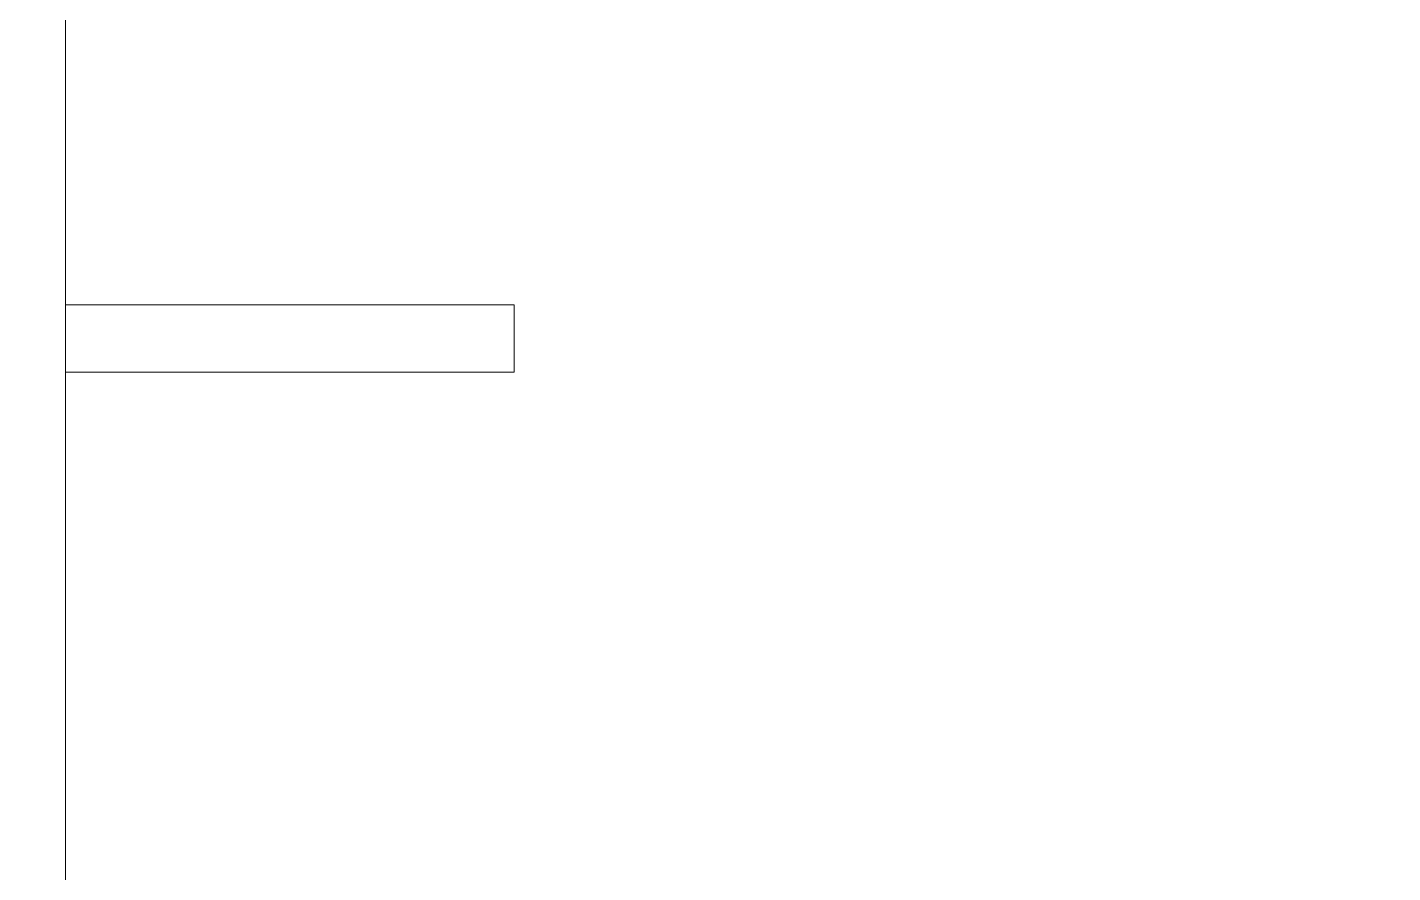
# Model space of a CAD drawing. Header units: millimetres. Extents: x 0 to 36000, y -150 to 30000.
# Drawn here: x 23830 to 29915, y 3619 to 7387 of the extents above; entities that cross this region are included whole.
import ezdxf

# ---------------------------------------------------------------- set-up
doc = ezdxf.new("R2010")
doc.units = ezdxf.units.MM
doc.layers.add('A-FLOR', color=192, linetype='Continuous', lineweight=9)
doc.layers.add('A-WALL', color=113, linetype='Continuous', lineweight=18)

msp = doc.modelspace()

# ---------------------------------------------------------------- meshes
at = {"layer": 'A-FLOR'}
mesh = msp.add_polyface(dxfattribs=at)
corners = [(36000, 30000, 3800), (36000, 0, 3800), (24000, 0, 3800), (24000, 18000, 3800), (0, 18000, 3800), (0, 30000, 3800)]
mesh.append_faces([[corners[k] for k in face] for face in [(1, 2, 3, 0)]], dxfattribs={"vtx2": -1})
mesh.append_faces([[corners[k] for k in face] for face in [(3, 4, 5, 0)]], dxfattribs={"vtx3": -1})
mesh = msp.add_polyface(dxfattribs=at)
corners = [(36000, 30000, 4000), (0, 30000, 4000), (0, 18000, 4000), (24000, 18000, 4000), (24000, 0, 4000), (36000, 0, 4000)]
mesh.append_faces([[corners[k] for k in face] for face in [(1, 2, 3, 0)]], dxfattribs={"vtx2": -1})
mesh.append_faces([[corners[k] for k in face] for face in [(3, 4, 5, 0)]], dxfattribs={"vtx3": -1})
mesh = msp.add_polyface(dxfattribs=at)
corners = [(36000, 30000, 7800), (36000, 0, 7800), (24000, 0, 7800), (24000, 18000, 7800), (0, 18000, 7800), (0, 30000, 7800)]
mesh.append_faces([[corners[k] for k in face] for face in [(1, 2, 3, 0)]], dxfattribs={"vtx2": -1})
mesh.append_faces([[corners[k] for k in face] for face in [(3, 4, 5, 0)]], dxfattribs={"vtx3": -1})
mesh = msp.add_polyface(dxfattribs=at)
corners = [(36000, 30000, 8000), (0, 30000, 8000), (0, 18000, 8000), (24000, 18000, 8000), (24000, 0, 8000), (36000, 0, 8000)]
mesh.append_faces([[corners[k] for k in face] for face in [(1, 2, 3, 0)]], dxfattribs={"vtx2": -1})
mesh.append_faces([[corners[k] for k in face] for face in [(3, 4, 5, 0)]], dxfattribs={"vtx3": -1})
mesh = msp.add_polyface(dxfattribs=at)
corners = [(36000, 30000, 11800), (36000, 0, 11800), (24000, 0, 11800), (24000, 18000, 11800), (0, 18000, 11800), (0, 30000, 11800)]
mesh.append_faces([[corners[k] for k in face] for face in [(1, 2, 3, 0)]], dxfattribs={"vtx2": -1})
mesh.append_faces([[corners[k] for k in face] for face in [(3, 4, 5, 0)]], dxfattribs={"vtx3": -1})
mesh = msp.add_polyface(dxfattribs=at)
corners = [(36000, 30000, 12000), (0, 30000, 12000), (0, 18000, 12000), (24000, 18000, 12000), (24000, 0, 12000), (36000, 0, 12000)]
mesh.append_faces([[corners[k] for k in face] for face in [(1, 2, 3, 0)]], dxfattribs={"vtx2": -1})
mesh.append_faces([[corners[k] for k in face] for face in [(3, 4, 5, 0)]], dxfattribs={"vtx3": -1})
mesh = msp.add_polyface(dxfattribs=at)
corners = [(36000, 30000, 15800), (36000, 0, 15800), (24000, 0, 15800), (24000, 18000, 15800), (0, 18000, 15800), (0, 30000, 15800)]
mesh.append_faces([[corners[k] for k in face] for face in [(1, 2, 3, 0)]], dxfattribs={"vtx2": -1})
mesh.append_faces([[corners[k] for k in face] for face in [(3, 4, 5, 0)]], dxfattribs={"vtx3": -1})
mesh = msp.add_polyface(dxfattribs=at)
corners = [(36000, 30000, 16000), (0, 30000, 16000), (0, 18000, 16000), (24000, 18000, 16000), (24000, 0, 16000), (36000, 0, 16000)]
mesh.append_faces([[corners[k] for k in face] for face in [(1, 2, 3, 0)]], dxfattribs={"vtx2": -1})
mesh.append_faces([[corners[k] for k in face] for face in [(3, 4, 5, 0)]], dxfattribs={"vtx3": -1})
mesh = msp.add_polyface(dxfattribs=at)
corners = [(36000, 30000, 19800), (36000, 0, 19800), (24000, 0, 19800), (24000, 18000, 19800), (0, 18000, 19800), (0, 30000, 19800)]
mesh.append_faces([[corners[k] for k in face] for face in [(1, 2, 3, 0)]], dxfattribs={"vtx2": -1})
mesh.append_faces([[corners[k] for k in face] for face in [(3, 4, 5, 0)]], dxfattribs={"vtx3": -1})
mesh = msp.add_polyface(dxfattribs=at)
corners = [(36000, 30000, 20000), (0, 30000, 20000), (0, 18000, 20000), (24000, 18000, 20000), (24000, 0, 20000), (36000, 0, 20000)]
mesh.append_faces([[corners[k] for k in face] for face in [(1, 2, 3, 0)]], dxfattribs={"vtx2": -1})
mesh.append_faces([[corners[k] for k in face] for face in [(3, 4, 5, 0)]], dxfattribs={"vtx3": -1})
mesh = msp.add_polyface(dxfattribs=at)
corners = [(36000, 30000, 23800), (36000, 0, 23800), (24000, 0, 23800), (24000, 18000, 23800), (0, 18000, 23800), (0, 30000, 23800)]
mesh.append_faces([[corners[k] for k in face] for face in [(1, 2, 3, 0)]], dxfattribs={"vtx2": -1})
mesh.append_faces([[corners[k] for k in face] for face in [(3, 4, 5, 0)]], dxfattribs={"vtx3": -1})
mesh = msp.add_polyface(dxfattribs=at)
corners = [(36000, 30000, 24000), (0, 30000, 24000), (0, 18000, 24000), (24000, 18000, 24000), (24000, 0, 24000), (36000, 0, 24000)]
mesh.append_faces([[corners[k] for k in face] for face in [(1, 2, 3, 0)]], dxfattribs={"vtx2": -1})
mesh.append_faces([[corners[k] for k in face] for face in [(3, 4, 5, 0)]], dxfattribs={"vtx3": -1})
mesh = msp.add_polyface(dxfattribs=at)
corners = [(36000, 30000, 27800), (36000, 0, 27800), (24000, 0, 27800), (24000, 18000, 27800), (0, 18000, 27800), (0, 30000, 27800)]
mesh.append_faces([[corners[k] for k in face] for face in [(1, 2, 3, 0)]], dxfattribs={"vtx2": -1})
mesh.append_faces([[corners[k] for k in face] for face in [(3, 4, 5, 0)]], dxfattribs={"vtx3": -1})
mesh = msp.add_polyface(dxfattribs=at)
corners = [(36000, 30000, 28000), (0, 30000, 28000), (0, 18000, 28000), (24000, 18000, 28000), (24000, 0, 28000), (36000, 0, 28000)]
mesh.append_faces([[corners[k] for k in face] for face in [(1, 2, 3, 0)]], dxfattribs={"vtx2": -1})
mesh.append_faces([[corners[k] for k in face] for face in [(3, 4, 5, 0)]], dxfattribs={"vtx3": -1})
mesh = msp.add_polyface(dxfattribs=at)
corners = [(36000, 30000, 31800), (36000, 0, 31800), (24000, 0, 31800), (24000, 18000, 31800), (0, 18000, 31800), (0, 30000, 31800)]
mesh.append_faces([[corners[k] for k in face] for face in [(1, 2, 3, 0)]], dxfattribs={"vtx2": -1})
mesh.append_faces([[corners[k] for k in face] for face in [(3, 4, 5, 0)]], dxfattribs={"vtx3": -1})
mesh = msp.add_polyface(dxfattribs=at)
corners = [(36000, 30000, 32000), (0, 30000, 32000), (0, 18000, 32000), (24000, 18000, 32000), (24000, 0, 32000), (36000, 0, 32000)]
mesh.append_faces([[corners[k] for k in face] for face in [(1, 2, 3, 0)]], dxfattribs={"vtx2": -1})
mesh.append_faces([[corners[k] for k in face] for face in [(3, 4, 5, 0)]], dxfattribs={"vtx3": -1})
mesh = msp.add_polyface(dxfattribs=at)
corners = [(36000, 30000, 35800), (36000, 0, 35800), (24000, 0, 35800), (24000, 18000, 35800), (0, 18000, 35800), (0, 30000, 35800)]
mesh.append_faces([[corners[k] for k in face] for face in [(1, 2, 3, 0)]], dxfattribs={"vtx2": -1})
mesh.append_faces([[corners[k] for k in face] for face in [(3, 4, 5, 0)]], dxfattribs={"vtx3": -1})
mesh = msp.add_polyface(dxfattribs=at)
corners = [(36000, 30000, 36000), (0, 30000, 36000), (0, 18000, 36000), (24000, 18000, 36000), (24000, 0, 36000), (36000, 0, 36000)]
mesh.append_faces([[corners[k] for k in face] for face in [(1, 2, 3, 0)]], dxfattribs={"vtx2": -1})
mesh.append_faces([[corners[k] for k in face] for face in [(3, 4, 5, 0)]], dxfattribs={"vtx3": -1})
mesh = msp.add_polyface(dxfattribs=at)
corners = [(36000, 30000, 39800), (36000, 0, 39800), (24000, 0, 39800), (24000, 18000, 39800), (0, 18000, 39800), (0, 30000, 39800)]
mesh.append_faces([[corners[k] for k in face] for face in [(1, 2, 3, 0)]], dxfattribs={"vtx2": -1})
mesh.append_faces([[corners[k] for k in face] for face in [(3, 4, 5, 0)]], dxfattribs={"vtx3": -1})
mesh = msp.add_polyface(dxfattribs=at)
corners = [(36000, 30000, 40000), (0, 30000, 40000), (0, 18000, 40000), (24000, 18000, 40000), (24000, 0, 40000), (36000, 0, 40000)]
mesh.append_faces([[corners[k] for k in face] for face in [(1, 2, 3, 0)]], dxfattribs={"vtx2": -1})
mesh.append_faces([[corners[k] for k in face] for face in [(3, 4, 5, 0)]], dxfattribs={"vtx3": -1})
mesh = msp.add_polyface(dxfattribs=at)
corners = [(24000, 18000, 3800), (24000, 0, 3800), (24000, 0, 4000), (24000, 18000, 4000)]
mesh.append_faces([[corners[k] for k in face] for face in [(0, 1, 2, 3)]])
mesh = msp.add_polyface(dxfattribs=at)
corners = [(24000, 18000, 7800), (24000, 0, 7800), (24000, 0, 8000), (24000, 18000, 8000)]
mesh.append_faces([[corners[k] for k in face] for face in [(0, 1, 2, 3)]])
mesh = msp.add_polyface(dxfattribs=at)
corners = [(24000, 18000, 11800), (24000, 0, 11800), (24000, 0, 12000), (24000, 18000, 12000)]
mesh.append_faces([[corners[k] for k in face] for face in [(0, 1, 2, 3)]])
mesh = msp.add_polyface(dxfattribs=at)
corners = [(24000, 18000, 15800), (24000, 0, 15800), (24000, 0, 16000), (24000, 18000, 16000)]
mesh.append_faces([[corners[k] for k in face] for face in [(0, 1, 2, 3)]])
mesh = msp.add_polyface(dxfattribs=at)
corners = [(24000, 18000, 19800), (24000, 0, 19800), (24000, 0, 20000), (24000, 18000, 20000)]
mesh.append_faces([[corners[k] for k in face] for face in [(0, 1, 2, 3)]])
mesh = msp.add_polyface(dxfattribs=at)
corners = [(24000, 18000, 23800), (24000, 0, 23800), (24000, 0, 24000), (24000, 18000, 24000)]
mesh.append_faces([[corners[k] for k in face] for face in [(0, 1, 2, 3)]])
mesh = msp.add_polyface(dxfattribs=at)
corners = [(24000, 18000, 27800), (24000, 0, 27800), (24000, 0, 28000), (24000, 18000, 28000)]
mesh.append_faces([[corners[k] for k in face] for face in [(0, 1, 2, 3)]])
mesh = msp.add_polyface(dxfattribs=at)
corners = [(24000, 18000, 31800), (24000, 0, 31800), (24000, 0, 32000), (24000, 18000, 32000)]
mesh.append_faces([[corners[k] for k in face] for face in [(0, 1, 2, 3)]])
mesh = msp.add_polyface(dxfattribs=at)
corners = [(24000, 18000, 35800), (24000, 0, 35800), (24000, 0, 36000), (24000, 18000, 36000)]
mesh.append_faces([[corners[k] for k in face] for face in [(0, 1, 2, 3)]])
mesh = msp.add_polyface(dxfattribs=at)
corners = [(24000, 18000, 39800), (24000, 0, 39800), (24000, 0, 40000), (24000, 18000, 40000)]
mesh.append_faces([[corners[k] for k in face] for face in [(0, 1, 2, 3)]])
at = {"layer": 'A-WALL'}
mesh = msp.add_polyface(dxfattribs=at)
corners = [(24000, 6150), (24000, 6150, 3800), (26000, 6150, 3800), (26000, 6150)]
mesh.append_faces([[corners[k] for k in face] for face in [(2, 3, 0, 1)]])
mesh = msp.add_polyface(dxfattribs=at)
corners = [(26000, 5850), (24000, 5850), (24000, 6150), (26000, 6150)]
mesh.append_faces([[corners[k] for k in face] for face in [(3, 0, 1, 2)]])
mesh = msp.add_polyface(dxfattribs=at)
corners = [(24000, 5850), (24000, 5850, 3800), (24000, 6150, 3800), (24000, 6150)]
mesh.append_faces([[corners[k] for k in face] for face in [(0, 1, 2, 3)]])
mesh = msp.add_polyface(dxfattribs=at)
corners = [(24000, 5850, 3800), (26000, 5850, 3800), (26000, 6150, 3800), (24000, 6150, 3800)]
mesh.append_faces([[corners[k] for k in face] for face in [(2, 3, 0, 1)]])
mesh = msp.add_polyface(dxfattribs=at)
corners = [(24000, 6150, 4000), (24000, 6150, 7800), (26000, 6150, 7800), (26000, 6150, 4000)]
mesh.append_faces([[corners[k] for k in face] for face in [(2, 3, 0, 1)]])
mesh = msp.add_polyface(dxfattribs=at)
corners = [(26000, 5850, 4000), (24000, 5850, 4000), (24000, 6150, 4000), (26000, 6150, 4000)]
mesh.append_faces([[corners[k] for k in face] for face in [(3, 0, 1, 2)]])
mesh = msp.add_polyface(dxfattribs=at)
corners = [(24000, 5850, 4000), (24000, 5850, 7800), (24000, 6150, 7800), (24000, 6150, 4000)]
mesh.append_faces([[corners[k] for k in face] for face in [(0, 1, 2, 3)]])
mesh = msp.add_polyface(dxfattribs=at)
corners = [(24000, 5850, 7800), (26000, 5850, 7800), (26000, 6150, 7800), (24000, 6150, 7800)]
mesh.append_faces([[corners[k] for k in face] for face in [(2, 3, 0, 1)]])
mesh = msp.add_polyface(dxfattribs=at)
corners = [(24000, 6150, 8000), (24000, 6150, 11800), (26000, 6150, 11800), (26000, 6150, 8000)]
mesh.append_faces([[corners[k] for k in face] for face in [(2, 3, 0, 1)]])
mesh = msp.add_polyface(dxfattribs=at)
corners = [(26000, 5850, 8000), (24000, 5850, 8000), (24000, 6150, 8000), (26000, 6150, 8000)]
mesh.append_faces([[corners[k] for k in face] for face in [(3, 0, 1, 2)]])
mesh = msp.add_polyface(dxfattribs=at)
corners = [(24000, 5850, 8000), (24000, 5850, 11800), (24000, 6150, 11800), (24000, 6150, 8000)]
mesh.append_faces([[corners[k] for k in face] for face in [(0, 1, 2, 3)]])
mesh = msp.add_polyface(dxfattribs=at)
corners = [(24000, 5850, 11800), (26000, 5850, 11800), (26000, 6150, 11800), (24000, 6150, 11800)]
mesh.append_faces([[corners[k] for k in face] for face in [(2, 3, 0, 1)]])
mesh = msp.add_polyface(dxfattribs=at)
corners = [(24000, 6150, 12000), (24000, 6150, 15800), (26000, 6150, 15800), (26000, 6150, 12000)]
mesh.append_faces([[corners[k] for k in face] for face in [(2, 3, 0, 1)]])
mesh = msp.add_polyface(dxfattribs=at)
corners = [(26000, 5850, 12000), (24000, 5850, 12000), (24000, 6150, 12000), (26000, 6150, 12000)]
mesh.append_faces([[corners[k] for k in face] for face in [(3, 0, 1, 2)]])
mesh = msp.add_polyface(dxfattribs=at)
corners = [(24000, 5850, 12000), (24000, 5850, 15800), (24000, 6150, 15800), (24000, 6150, 12000)]
mesh.append_faces([[corners[k] for k in face] for face in [(0, 1, 2, 3)]])
mesh = msp.add_polyface(dxfattribs=at)
corners = [(24000, 5850, 15800), (26000, 5850, 15800), (26000, 6150, 15800), (24000, 6150, 15800)]
mesh.append_faces([[corners[k] for k in face] for face in [(2, 3, 0, 1)]])
mesh = msp.add_polyface(dxfattribs=at)
corners = [(24000, 6150, 16000), (24000, 6150, 19800), (26000, 6150, 19800), (26000, 6150, 16000)]
mesh.append_faces([[corners[k] for k in face] for face in [(2, 3, 0, 1)]])
mesh = msp.add_polyface(dxfattribs=at)
corners = [(26000, 5850, 16000), (24000, 5850, 16000), (24000, 6150, 16000), (26000, 6150, 16000)]
mesh.append_faces([[corners[k] for k in face] for face in [(3, 0, 1, 2)]])
mesh = msp.add_polyface(dxfattribs=at)
corners = [(24000, 5850, 16000), (24000, 5850, 19800), (24000, 6150, 19800), (24000, 6150, 16000)]
mesh.append_faces([[corners[k] for k in face] for face in [(0, 1, 2, 3)]])
mesh = msp.add_polyface(dxfattribs=at)
corners = [(24000, 5850, 19800), (26000, 5850, 19800), (26000, 6150, 19800), (24000, 6150, 19800)]
mesh.append_faces([[corners[k] for k in face] for face in [(2, 3, 0, 1)]])
mesh = msp.add_polyface(dxfattribs=at)
corners = [(24000, 6150, 20000), (24000, 6150, 23800), (26000, 6150, 23800), (26000, 6150, 20000)]
mesh.append_faces([[corners[k] for k in face] for face in [(2, 3, 0, 1)]])
mesh = msp.add_polyface(dxfattribs=at)
corners = [(26000, 5850, 20000), (24000, 5850, 20000), (24000, 6150, 20000), (26000, 6150, 20000)]
mesh.append_faces([[corners[k] for k in face] for face in [(3, 0, 1, 2)]])
mesh = msp.add_polyface(dxfattribs=at)
corners = [(24000, 5850, 20000), (24000, 5850, 23800), (24000, 6150, 23800), (24000, 6150, 20000)]
mesh.append_faces([[corners[k] for k in face] for face in [(0, 1, 2, 3)]])
mesh = msp.add_polyface(dxfattribs=at)
corners = [(24000, 5850, 23800), (26000, 5850, 23800), (26000, 6150, 23800), (24000, 6150, 23800)]
mesh.append_faces([[corners[k] for k in face] for face in [(2, 3, 0, 1)]])
mesh = msp.add_polyface(dxfattribs=at)
corners = [(24000, 6150, 24000), (24000, 6150, 27800), (26000, 6150, 27800), (26000, 6150, 24000)]
mesh.append_faces([[corners[k] for k in face] for face in [(2, 3, 0, 1)]])
mesh = msp.add_polyface(dxfattribs=at)
corners = [(26000, 5850, 24000), (24000, 5850, 24000), (24000, 6150, 24000), (26000, 6150, 24000)]
mesh.append_faces([[corners[k] for k in face] for face in [(3, 0, 1, 2)]])
mesh = msp.add_polyface(dxfattribs=at)
corners = [(24000, 5850, 24000), (24000, 5850, 27800), (24000, 6150, 27800), (24000, 6150, 24000)]
mesh.append_faces([[corners[k] for k in face] for face in [(0, 1, 2, 3)]])
mesh = msp.add_polyface(dxfattribs=at)
corners = [(24000, 5850, 27800), (26000, 5850, 27800), (26000, 6150, 27800), (24000, 6150, 27800)]
mesh.append_faces([[corners[k] for k in face] for face in [(2, 3, 0, 1)]])
mesh = msp.add_polyface(dxfattribs=at)
corners = [(24000, 6150, 28000), (24000, 6150, 31800), (26000, 6150, 31800), (26000, 6150, 28000)]
mesh.append_faces([[corners[k] for k in face] for face in [(2, 3, 0, 1)]])
mesh = msp.add_polyface(dxfattribs=at)
corners = [(26000, 5850, 28000), (24000, 5850, 28000), (24000, 6150, 28000), (26000, 6150, 28000)]
mesh.append_faces([[corners[k] for k in face] for face in [(3, 0, 1, 2)]])
mesh = msp.add_polyface(dxfattribs=at)
corners = [(24000, 5850, 28000), (24000, 5850, 31800), (24000, 6150, 31800), (24000, 6150, 28000)]
mesh.append_faces([[corners[k] for k in face] for face in [(0, 1, 2, 3)]])
mesh = msp.add_polyface(dxfattribs=at)
corners = [(24000, 5850, 31800), (26000, 5850, 31800), (26000, 6150, 31800), (24000, 6150, 31800)]
mesh.append_faces([[corners[k] for k in face] for face in [(2, 3, 0, 1)]])
mesh = msp.add_polyface(dxfattribs=at)
corners = [(24000, 6150, 32000), (24000, 6150, 35800), (26000, 6150, 35800), (26000, 6150, 32000)]
mesh.append_faces([[corners[k] for k in face] for face in [(2, 3, 0, 1)]])
mesh = msp.add_polyface(dxfattribs=at)
corners = [(26000, 5850, 32000), (24000, 5850, 32000), (24000, 6150, 32000), (26000, 6150, 32000)]
mesh.append_faces([[corners[k] for k in face] for face in [(3, 0, 1, 2)]])
mesh = msp.add_polyface(dxfattribs=at)
corners = [(24000, 5850, 32000), (24000, 5850, 35800), (24000, 6150, 35800), (24000, 6150, 32000)]
mesh.append_faces([[corners[k] for k in face] for face in [(0, 1, 2, 3)]])
mesh = msp.add_polyface(dxfattribs=at)
corners = [(24000, 5850, 35800), (26000, 5850, 35800), (26000, 6150, 35800), (24000, 6150, 35800)]
mesh.append_faces([[corners[k] for k in face] for face in [(2, 3, 0, 1)]])
mesh = msp.add_polyface(dxfattribs=at)
corners = [(24000, 6150, 36000), (24000, 6150, 39800), (26000, 6150, 39800), (26000, 6150, 36000)]
mesh.append_faces([[corners[k] for k in face] for face in [(2, 3, 0, 1)]])
mesh = msp.add_polyface(dxfattribs=at)
corners = [(26000, 5850, 36000), (24000, 5850, 36000), (24000, 6150, 36000), (26000, 6150, 36000)]
mesh.append_faces([[corners[k] for k in face] for face in [(3, 0, 1, 2)]])
mesh = msp.add_polyface(dxfattribs=at)
corners = [(24000, 5850, 36000), (24000, 5850, 39800), (24000, 6150, 39800), (24000, 6150, 36000)]
mesh.append_faces([[corners[k] for k in face] for face in [(0, 1, 2, 3)]])
mesh = msp.add_polyface(dxfattribs=at)
corners = [(24000, 5850, 39800), (26000, 5850, 39800), (26000, 6150, 39800), (24000, 6150, 39800)]
mesh.append_faces([[corners[k] for k in face] for face in [(2, 3, 0, 1)]])
mesh = msp.add_polyface(dxfattribs=at)
corners = [(26000, 5850, 3800), (26000, 5850), (26000, 6150), (26000, 6150, 3800)]
mesh.append_faces([[corners[k] for k in face] for face in [(0, 1, 2, 3)]])
mesh = msp.add_polyface(dxfattribs=at)
corners = [(26000, 5850, 7800), (26000, 5850, 4000), (26000, 6150, 4000), (26000, 6150, 7800)]
mesh.append_faces([[corners[k] for k in face] for face in [(0, 1, 2, 3)]])
mesh = msp.add_polyface(dxfattribs=at)
corners = [(26000, 5850, 11800), (26000, 5850, 8000), (26000, 6150, 8000), (26000, 6150, 11800)]
mesh.append_faces([[corners[k] for k in face] for face in [(0, 1, 2, 3)]])
mesh = msp.add_polyface(dxfattribs=at)
corners = [(26000, 5850, 15800), (26000, 5850, 12000), (26000, 6150, 12000), (26000, 6150, 15800)]
mesh.append_faces([[corners[k] for k in face] for face in [(0, 1, 2, 3)]])
mesh = msp.add_polyface(dxfattribs=at)
corners = [(26000, 5850, 19800), (26000, 5850, 16000), (26000, 6150, 16000), (26000, 6150, 19800)]
mesh.append_faces([[corners[k] for k in face] for face in [(0, 1, 2, 3)]])
mesh = msp.add_polyface(dxfattribs=at)
corners = [(26000, 5850, 23800), (26000, 5850, 20000), (26000, 6150, 20000), (26000, 6150, 23800)]
mesh.append_faces([[corners[k] for k in face] for face in [(0, 1, 2, 3)]])
mesh = msp.add_polyface(dxfattribs=at)
corners = [(26000, 5850, 27800), (26000, 5850, 24000), (26000, 6150, 24000), (26000, 6150, 27800)]
mesh.append_faces([[corners[k] for k in face] for face in [(0, 1, 2, 3)]])
mesh = msp.add_polyface(dxfattribs=at)
corners = [(26000, 5850, 31800), (26000, 5850, 28000), (26000, 6150, 28000), (26000, 6150, 31800)]
mesh.append_faces([[corners[k] for k in face] for face in [(0, 1, 2, 3)]])
mesh = msp.add_polyface(dxfattribs=at)
corners = [(26000, 5850, 35800), (26000, 5850, 32000), (26000, 6150, 32000), (26000, 6150, 35800)]
mesh.append_faces([[corners[k] for k in face] for face in [(0, 1, 2, 3)]])
mesh = msp.add_polyface(dxfattribs=at)
corners = [(26000, 5850, 39800), (26000, 5850, 36000), (26000, 6150, 36000), (26000, 6150, 39800)]
mesh.append_faces([[corners[k] for k in face] for face in [(0, 1, 2, 3)]])
mesh = msp.add_polyface(dxfattribs=at)
corners = [(24000, 5850), (26000, 5850), (26000, 5850, 3800), (24000, 5850, 3800)]
mesh.append_faces([[corners[k] for k in face] for face in [(3, 0, 1, 2)]])
mesh = msp.add_polyface(dxfattribs=at)
corners = [(24000, 5850, 4000), (26000, 5850, 4000), (26000, 5850, 7800), (24000, 5850, 7800)]
mesh.append_faces([[corners[k] for k in face] for face in [(3, 0, 1, 2)]])
mesh = msp.add_polyface(dxfattribs=at)
corners = [(24000, 5850, 8000), (26000, 5850, 8000), (26000, 5850, 11800), (24000, 5850, 11800)]
mesh.append_faces([[corners[k] for k in face] for face in [(3, 0, 1, 2)]])
mesh = msp.add_polyface(dxfattribs=at)
corners = [(24000, 5850, 12000), (26000, 5850, 12000), (26000, 5850, 15800), (24000, 5850, 15800)]
mesh.append_faces([[corners[k] for k in face] for face in [(3, 0, 1, 2)]])
mesh = msp.add_polyface(dxfattribs=at)
corners = [(24000, 5850, 16000), (26000, 5850, 16000), (26000, 5850, 19800), (24000, 5850, 19800)]
mesh.append_faces([[corners[k] for k in face] for face in [(3, 0, 1, 2)]])
mesh = msp.add_polyface(dxfattribs=at)
corners = [(24000, 5850, 20000), (26000, 5850, 20000), (26000, 5850, 23800), (24000, 5850, 23800)]
mesh.append_faces([[corners[k] for k in face] for face in [(3, 0, 1, 2)]])
mesh = msp.add_polyface(dxfattribs=at)
corners = [(24000, 5850, 24000), (26000, 5850, 24000), (26000, 5850, 27800), (24000, 5850, 27800)]
mesh.append_faces([[corners[k] for k in face] for face in [(3, 0, 1, 2)]])
mesh = msp.add_polyface(dxfattribs=at)
corners = [(24000, 5850, 28000), (26000, 5850, 28000), (26000, 5850, 31800), (24000, 5850, 31800)]
mesh.append_faces([[corners[k] for k in face] for face in [(3, 0, 1, 2)]])
mesh = msp.add_polyface(dxfattribs=at)
corners = [(24000, 5850, 32000), (26000, 5850, 32000), (26000, 5850, 35800), (24000, 5850, 35800)]
mesh.append_faces([[corners[k] for k in face] for face in [(3, 0, 1, 2)]])
mesh = msp.add_polyface(dxfattribs=at)
corners = [(24000, 5850, 36000), (26000, 5850, 36000), (26000, 5850, 39800), (24000, 5850, 39800)]
mesh.append_faces([[corners[k] for k in face] for face in [(3, 0, 1, 2)]])

doc.saveas('drawing.dxf')
